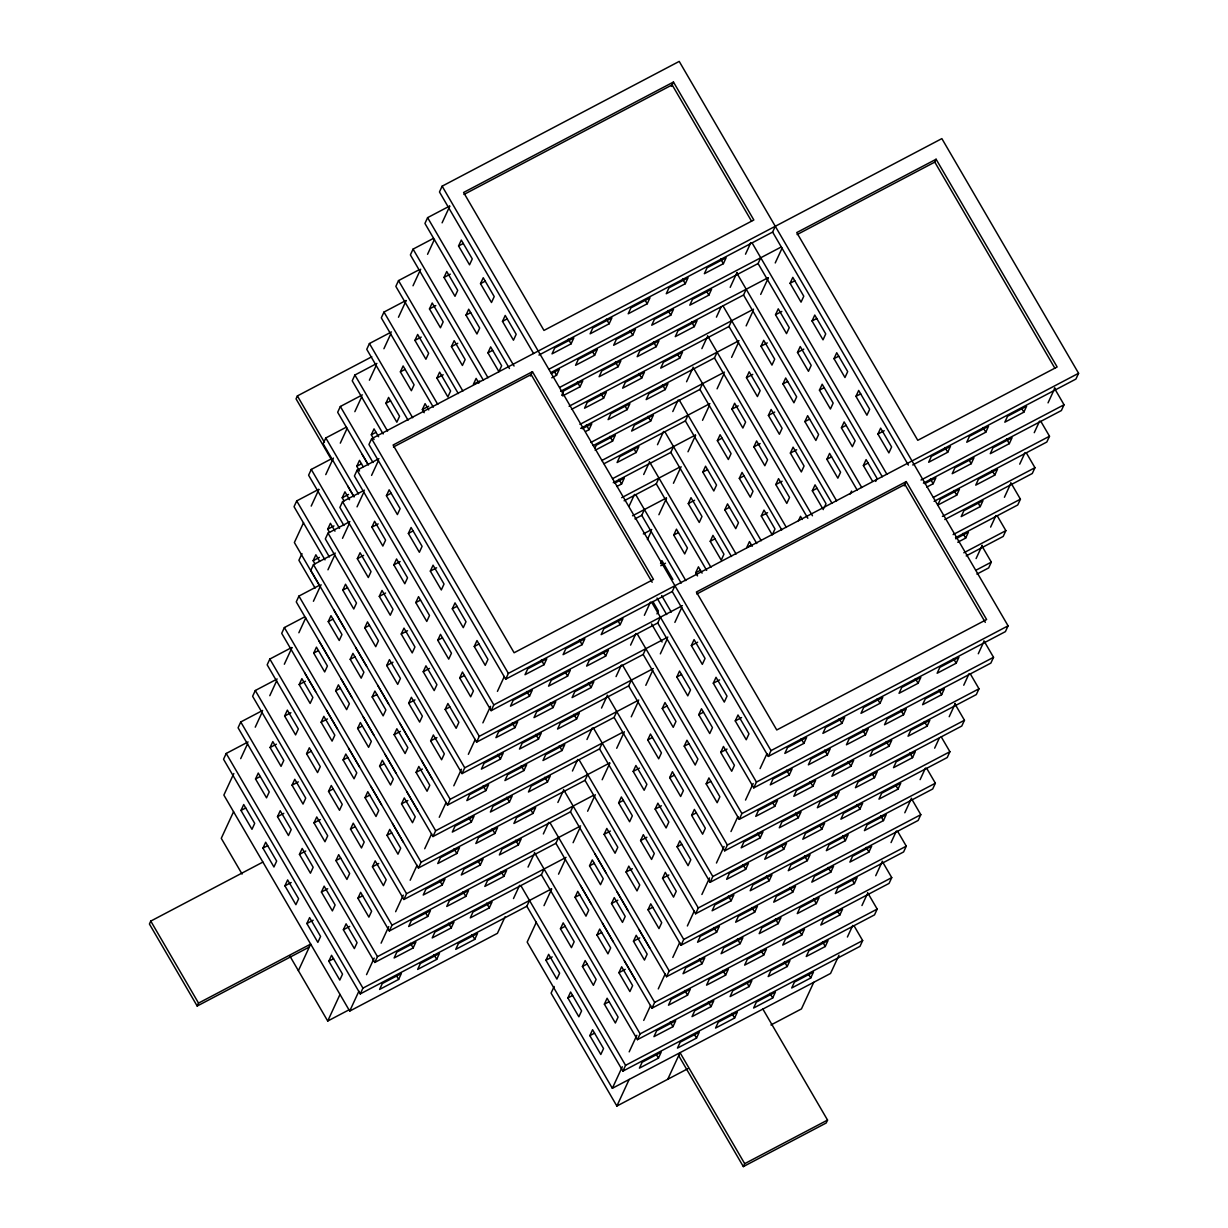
<?xml version="1.0" encoding="UTF-8"?>
<svg xmlns="http://www.w3.org/2000/svg" width="1228" height="1228" viewBox="0 0 1228 1228"><rect width="100%" height="100%" fill="white"/><g stroke="black" fill="none" stroke-linecap="round" stroke-linejoin="round"><path stroke-width="1.5" d="M371.792 356.765L297.391 395.923L296.04 398.854L331.744 460.147M318.743 489.312L296.716 500.901L294.045 506.688L325.006 559.876M331.591 458.735L311.267 469.434L308.596 475.221L339.542 528.393M346.127 427.267L325.804 437.951L323.133 443.738L353.879 496.511M362.367 394.894L340.356 406.483L337.669 412.27L368.415 465.028M376.904 363.427L354.892 375.016L352.221 380.803L383.167 433.975M391.456 331.944L369.428 343.533L366.758 349.32L408.064 420.222M405.992 300.476L383.98 312.065L381.309 317.852L433.3 407.159M418.84 269.899L398.517 280.598L395.846 286.385L458.29 393.559M433.377 238.416L413.069 249.115L410.382 254.902L483.433 380.327M449.617 206.058L427.605 217.648L424.934 223.435L509.466 368.538M674.939 585.725L672.253 591.512L768.329 756.402L1005.41 631.622L1008.081 625.835L679.222 61.4L442.141 186.165L439.471 191.967L533.612 353.541M303.562 522.652L294.367 542.53L320.216 586.892M311.206 506.089L318.866 489.527M325.758 474.622L333.402 458.059M340.294 443.154L347.186 428.234M354.846 411.672L361.723 396.767M369.382 380.204L376.275 365.299M383.919 348.721L390.811 333.816M398.471 317.254L406.115 300.691M413.007 285.786L420.667 269.224M427.559 254.303L434.436 239.399M442.095 222.836L449.755 206.273M301.981 553.628L298.895 560.275L315.105 588.105M314.967 563.836L313.14 560.705L315.872 554.795L319.526 561.073M329.503 532.369L327.676 529.222L330.409 523.312L334.983 531.171M344.055 500.901L342.213 497.754L344.945 491.845L349.519 499.704M359.512 470.999L356.765 466.287L359.497 460.377L363.15 466.655M374.049 439.517L371.301 434.804L374.033 428.894L378.608 436.754M385.853 403.337L388.585 397.427L399.56 416.277L396.828 422.186L385.853 403.337L390.565 400.85M400.389 371.869L403.122 365.959L414.097 384.794L411.365 390.704L400.389 371.869L405.102 369.382M414.926 340.386L417.658 334.476L428.649 353.326L425.916 359.236L414.926 340.386L421.219 337.086M429.478 308.919L432.21 303.009L443.185 321.859L440.453 327.769L429.478 308.919L435.756 305.603M444.014 277.451L446.746 271.526L457.722 290.376L455.005 296.286L444.014 277.451L450.308 274.136M458.566 245.968L461.298 240.059L472.273 258.908L469.541 264.818L458.566 245.968L463.278 243.497M248.087 741.942L226.213 753.455L223.542 759.242L360.264 993.912L526.827 906.249L529.514 900.462M262.623 710.459L240.749 721.972L238.078 727.774L374.801 962.445L541.379 874.766L544.05 868.979M277.175 678.992L255.301 690.504L252.615 696.291L389.337 930.962L555.916 843.298L558.586 837.511M291.711 647.524L269.838 659.037L267.167 664.824L403.889 899.495L570.467 811.831L573.138 806.044M304.575 616.932L284.374 627.554L281.703 633.341L418.426 868.012L585.004 780.348L587.675 774.561M319.111 585.464L298.926 596.087L296.255 601.874L432.977 836.544L599.54 748.88L602.227 743.093M335.336 553.107L313.462 564.619L310.791 570.406L447.514 805.077L614.092 717.413L616.763 711.611M349.888 521.624L328.014 533.136L325.328 538.923L462.05 773.594L628.629 685.93L631.299 680.143M364.424 490.156L342.551 501.669L339.88 507.456L476.602 742.126L643.18 654.463L645.851 648.676M378.961 458.689L357.087 470.201L354.416 475.988L491.139 710.659L657.717 622.98L660.388 617.193M912.711 464.967L1075.912 379.068L1078.583 373.281L941.861 138.611L371.639 438.718L368.953 444.505L505.69 679.176L672.253 591.512M262.899 862.087L150.768 921.092L149.417 924.024L197.186 1006.039L309.318 947.018M233.811 773.548L223.864 795.084L349.704 1011.089L497.417 933.341L505.076 916.779M240.703 758.643L247.596 743.738M255.24 727.176L262.132 712.255M269.792 695.693L276.668 680.788M284.328 664.225L291.988 647.663M298.864 632.758L305.757 617.837M313.416 601.275L321.061 584.712M327.953 569.807L334.845 554.902M342.505 538.324L349.381 523.42M357.041 506.857L363.933 491.952M371.577 475.389L378.47 460.485M233.566 811.723L221.27 838.325L242.085 874.06M424.182 412.7L422.355 409.553L425.088 403.644L428.741 409.922M436.892 378.086L439.624 372.176L450.599 391.011L447.867 396.92L436.892 378.086L443.185 374.77M451.428 346.603L454.16 340.693L465.151 359.543L462.419 365.453L451.428 346.603L457.722 343.303M465.98 315.135L468.712 309.226L479.688 328.076L476.955 333.985L465.98 315.135L470.692 312.649M480.516 283.668L483.249 277.758L494.224 296.593L491.492 302.502L480.516 283.668L485.229 281.181M240.995 810.449L243.727 804.54L254.703 823.389L251.97 829.299L240.995 810.449L245.707 807.978M255.531 778.982L258.264 773.072L269.254 791.922L266.522 797.832L255.531 778.982L260.259 776.495M270.083 747.514L272.816 741.605L283.791 760.439L281.058 766.349L270.083 747.514L276.361 744.199M284.62 716.031L287.352 710.122L298.327 728.971L295.595 734.881L284.62 716.031L290.913 712.731M299.171 684.564L301.888 678.654L312.879 697.504L310.147 703.414L299.171 684.564L305.45 681.248M313.708 653.096L316.44 647.171L327.416 666.021L324.683 671.931L313.708 653.096L318.42 650.61M328.244 621.614L330.977 615.704L341.967 634.554L339.235 640.463L328.244 621.614L332.972 619.142M342.796 590.146L345.528 584.236L356.504 603.071L353.771 608.996L342.796 590.146L347.509 587.659M357.333 558.679L360.065 552.754L371.04 571.603L368.308 577.513L357.333 558.679L363.626 555.363M371.869 527.196L374.601 521.286L385.592 540.136L382.86 546.046L371.869 527.196L378.163 523.895M386.421 495.728L389.153 489.819L400.128 508.653L397.396 514.563L386.421 495.728L391.133 493.242M487.93 352.82L490.663 346.91L501.653 365.76L498.921 371.67L487.93 352.82L492.658 350.348M502.482 321.352L505.215 315.442L516.19 334.292L513.457 340.202L502.482 321.352L507.195 318.866M262.945 848.149L265.678 842.239L276.668 861.074L273.936 866.983L262.945 848.149L267.673 845.662M277.497 816.666L280.23 810.756L291.205 829.606L288.473 835.516L277.497 816.666L283.775 813.366M292.034 785.199L294.766 779.289L305.741 798.139L303.024 804.048L292.034 785.199L298.327 781.883M306.586 753.731L309.318 747.821L320.293 766.656L317.561 772.565L306.586 753.731L311.298 751.244M321.122 722.248L323.854 716.338L334.83 735.188L332.097 741.098L321.122 722.248L327.416 718.948M335.658 690.781L338.391 684.871L349.381 703.721L346.649 709.63L335.658 690.781L340.386 688.294M350.21 659.313L352.943 653.388L363.918 672.238L361.185 678.148L350.21 659.313L354.923 656.826M364.747 627.83L367.479 621.921L378.454 640.77L375.737 646.68L364.747 627.83L369.459 625.359M379.298 596.363L382.031 590.453L393.006 609.288L390.274 615.213L379.298 596.363L385.577 593.047M393.835 564.895L396.567 558.97L407.542 577.82L404.81 583.73L393.835 564.895L400.128 561.58M408.371 533.413L411.104 527.503L422.094 546.353L419.362 552.262L408.371 533.413L413.099 530.941M197.186 1006.039L198.537 1003.107L310.669 944.086L298.389 970.688M284.911 885.833L287.644 879.923L298.619 898.773L295.887 904.683L284.911 885.833L291.205 882.533M299.448 854.366L302.18 848.456L313.171 867.29L310.438 873.2L299.448 854.366L305.741 851.05M314 822.883L316.732 816.973L327.707 835.823L324.975 841.733L314 822.883L320.278 819.583M328.536 791.415L331.268 785.506L342.244 804.355L339.511 810.265L328.536 791.415L333.248 788.929M343.088 759.948L345.82 754.038L356.795 772.872L354.063 778.782L343.088 759.948L347.8 757.461M357.624 728.465L360.357 722.555L371.332 741.405L368.6 747.315L357.624 728.465L362.337 725.994M372.161 696.997L374.893 691.088L385.884 709.938L383.151 715.847L372.161 696.997L376.889 694.511M386.713 665.53L389.445 659.62L400.42 678.455L397.688 684.364L386.713 665.53L392.991 662.214M401.249 634.047L403.981 628.137L414.957 646.987L412.224 652.897L401.249 634.047L407.542 630.747M415.801 602.58L418.533 596.67L429.508 615.504L426.776 621.429L415.801 602.58L420.513 600.093M430.337 571.112L433.07 565.187L444.045 584.037L441.312 589.947L430.337 571.112L436.631 567.796M530.45 376.029L532.445 371.685L653.48 579.416L514.118 652.759L393.098 445.027L532.445 371.685M671.455 86.374L673.466 82.03L753.838 219.981L543.973 330.424L463.601 192.474L673.466 82.03M551.771 377.81L556.53 375.308L559.262 369.398L551.326 373.573M571.081 343.84L573.814 337.93L554.764 347.938L552.032 353.864L571.081 343.84L568.349 339.174M306.877 923.533L309.609 917.608L320.585 936.457L317.852 942.367L306.877 923.533L313.155 920.217M321.414 892.05L324.146 886.14L335.121 904.99L332.389 910.9L321.414 892.05L327.707 888.75M335.95 860.582L338.682 854.673L349.673 873.507L346.941 879.417L335.95 860.582L340.678 858.096M350.502 829.1L353.234 823.19L364.209 842.04L361.477 847.949L350.502 829.1L355.214 826.628M365.038 797.632L367.771 791.722L378.746 810.572L376.014 816.482L365.038 797.632L369.751 795.145M379.59 766.165L382.322 760.255L393.298 779.089L390.565 784.999L379.59 766.165L384.303 763.678M394.127 734.682L396.859 728.772L407.834 747.622L405.102 753.531L394.127 734.682L400.42 731.381M408.663 703.214L411.395 697.304L422.386 716.154L419.654 722.064L408.663 703.214L414.957 699.899M423.215 671.747L425.947 665.837L436.922 684.671L434.19 690.581L423.215 671.747L429.493 668.431M437.751 640.264L440.484 634.354L451.459 653.204L448.727 659.114L437.751 640.264L442.464 637.793M452.303 608.796L455.02 602.887L466.011 621.736L463.278 627.646L452.303 608.796L457.016 606.31M561.718 395.293L563.759 390.857L582.793 380.833L580.061 386.743L562.624 395.923M594.613 355.276L597.345 349.366L578.311 359.374L575.579 365.284L594.613 355.276L592.802 352.16M609.149 323.793L611.882 317.883L592.848 327.907L590.115 333.816L609.149 323.793L606.432 319.126M328.828 961.217L331.56 955.307L342.535 974.142L339.803 980.067L328.828 961.217L333.54 958.73M343.379 929.75L346.096 923.824L357.087 942.674L354.355 948.584L343.379 929.75L349.658 926.434M357.916 898.267L360.648 892.357L371.623 911.207L368.891 917.116L357.916 898.267L362.628 895.795M372.452 866.799L375.185 860.889L386.175 879.724L383.443 885.649L372.452 866.799L378.746 863.484M387.004 835.316L389.736 829.407L400.712 848.256L397.979 854.166L387.004 835.316L391.717 832.845M401.541 803.849L404.273 797.939L415.248 816.789L412.516 822.699L401.541 803.849L407.834 800.549M416.092 772.381L418.809 766.472L429.8 785.306L427.068 791.216L416.092 772.381L422.371 769.066M430.629 740.898L433.361 734.989L444.336 753.838L441.604 759.748L430.629 740.898L436.922 737.598M445.165 709.431L447.898 703.521L458.888 722.371L456.156 728.281L445.165 709.431L449.893 706.944M459.717 677.963L462.449 672.054L473.425 690.888L470.692 696.798L459.717 677.963L464.43 675.477M474.254 646.481L476.986 640.571L487.961 659.421L485.229 665.33L474.254 646.481L478.966 644.009M585.894 431.32L589.056 429.646L591.789 423.737L582.272 428.741M603.608 398.179L606.34 392.269L587.291 402.293L584.559 408.203L603.608 398.179L600.876 393.513M618.144 366.712L620.877 360.786L601.843 370.81L599.111 376.72L618.144 366.712L615.428 362.03M632.681 335.229L635.413 329.319L616.379 339.342L613.647 345.252L632.681 335.229L629.964 330.562M647.233 303.761L649.965 297.851L630.931 307.86L628.199 313.785L647.233 303.761L645.421 300.645M289.793 955.921L327.722 1021.036L340.002 994.434M594.92 448.143L596.286 445.196L615.32 435.172L612.588 441.082L595.15 450.262M627.14 409.615L629.872 403.705L610.838 413.713L608.106 419.623L627.14 409.615L625.328 406.499M641.676 378.132L644.408 372.222L625.374 382.246L622.642 388.155L641.676 378.132L638.959 373.466M656.228 346.664L658.96 340.755L639.911 350.778L637.178 356.688L656.228 346.664L653.496 341.998M670.764 315.197L673.497 309.287L654.463 319.295L651.73 325.205L670.764 315.197L668.047 310.531M685.301 283.714L688.033 277.804L668.999 287.828L666.267 293.738L685.301 283.714L682.584 279.048M349.704 1011.089L358.898 991.211M366.543 974.648L374.202 958.07M381.094 943.165L388.739 926.603M395.631 911.698L403.291 895.135M410.167 880.23L417.059 865.31M424.719 848.748L431.611 833.843M439.256 817.28L446.148 802.375M453.807 785.797L461.452 769.235M468.344 754.33L475.236 739.425M482.88 722.862L490.54 706.3M497.432 691.379L504.324 676.474M360.264 993.912L362.935 988.126L551.525 888.872M374.801 962.445L377.472 956.643L566.062 857.39M389.337 930.962L392.024 925.175L580.614 825.922M403.889 899.495L406.56 893.708L593.462 795.345M418.426 868.012L421.097 862.225L609.687 762.972M432.977 836.544L435.648 830.757L622.55 732.395M447.514 805.077L450.185 799.29L638.775 700.037M462.05 773.594L464.737 767.807L653.327 668.554M476.602 742.126L479.273 736.339L667.863 637.086M491.139 710.659L493.809 704.872L682.4 605.619M505.69 679.176L508.361 673.389L1078.583 373.281M616.824 486.488L621.583 483.986L624.315 478.076L614.798 483.095M636.135 452.518L638.867 446.608L619.818 456.632L617.085 462.542L636.135 452.518L634.323 449.402M650.671 421.05L653.403 415.125L634.369 425.149L631.637 431.059L650.671 421.05L647.954 416.369M665.208 389.568L667.94 383.658L648.906 393.681L646.174 399.591L665.208 389.568L662.491 384.901M679.759 358.1L682.492 352.19L663.458 362.214L660.725 368.124L679.759 358.1L677.948 354.984M694.296 326.633L697.028 320.708L677.994 330.731L675.262 336.641L694.296 326.633L691.579 321.951M708.848 295.15L711.58 289.24L692.531 299.264L689.798 305.173L708.848 295.15L707.036 292.034M723.384 263.682L726.116 257.773L707.082 267.781L704.35 273.706L723.384 263.682L720.667 259.016M398.624 979.422L401.356 973.512L382.322 983.521L379.59 989.43L398.624 979.422L396.813 976.306M413.161 947.939L415.893 942.029L396.859 952.053L394.127 957.963L413.161 947.939L410.444 943.273M427.712 916.472L430.445 910.562L411.395 920.586L408.663 926.495L427.712 916.472L425.901 913.356M442.249 885.004L444.981 879.095L425.947 889.103L423.215 895.012L442.249 885.004L439.532 880.338M456.801 853.521L459.518 847.612L440.484 857.635L437.751 863.545L456.801 853.521L454.068 848.855M471.337 822.054L474.069 816.144L455.035 826.168L452.303 832.077L471.337 822.054L468.62 817.387M485.874 790.586L488.606 784.661L469.572 794.685L466.84 800.595L485.874 790.586L483.157 785.905M500.425 759.104L503.158 753.194L484.108 763.217L481.376 769.127L500.425 759.104L497.708 754.437M514.962 727.636L517.694 721.726L498.66 731.734L495.928 737.66L514.962 727.636L512.245 722.97M529.514 696.153L532.231 690.243L513.197 700.267L510.464 706.177L529.514 696.153L526.781 691.487M544.05 664.686L546.782 658.776L527.748 668.799L525.016 674.709L544.05 664.686L541.333 660.019M629.166 505.982L634.523 494.393M643.702 474.515L649.059 462.925M657.487 444.705L663.596 431.442M672.79 411.564L678.148 399.975M686.559 381.754L692.684 368.492M701.879 348.629L707.236 337.025M716.415 317.146L721.005 307.215M730.199 287.337L737.076 272.432M745.503 254.196L750.861 242.607M436.707 959.375L439.424 953.465L420.39 963.489L417.658 969.399L436.707 959.375L433.975 954.709M451.244 927.907L453.976 921.998L434.942 932.006L432.21 937.931L451.244 927.907L448.527 923.241M465.78 896.425L468.513 890.515L449.479 900.538L446.746 906.448L465.78 896.425L463.063 891.758M480.332 864.957L483.064 859.047L464.015 869.071L461.283 874.981L480.332 864.957L478.521 861.841M494.869 833.49L497.601 827.58L478.567 837.588L475.835 843.513L494.869 833.49L492.152 828.823M509.42 802.007L512.137 796.097L493.103 806.121L490.371 812.03L509.42 802.007L506.688 797.34M523.957 770.539L526.689 764.63L507.655 774.653L504.923 780.563L523.957 770.539L521.24 765.873M538.493 739.072L541.226 733.162L522.192 743.17L519.459 749.08L538.493 739.072L535.776 734.405M553.045 707.589L555.777 701.679L536.728 711.703L533.996 717.612L553.045 707.589L550.328 702.923M567.582 676.121L570.314 670.212L551.28 680.235L548.548 686.145L567.582 676.121L565.77 673.005M582.133 644.654L584.85 638.744L565.816 648.752L563.084 654.662L582.133 644.654L579.401 639.988M634.953 518.891L641.737 515.33L644.408 509.543M624.1 500.794L656.274 483.847L658.945 478.06M613.248 482.681L670.826 452.38L673.497 446.593M604.069 463.693L685.362 420.912L688.033 415.125M593.216 445.58L699.899 389.429L702.585 383.643M580.66 428.372L714.45 357.962L717.121 352.175M571.496 409.369L728.987 326.494L731.658 320.708M560.643 391.272L743.539 295.012L746.21 289.225M551.479 372.268L758.075 263.544L760.746 257.757M538.923 355.061L772.612 232.077L775.298 226.29M647.417 539.583L651.239 531.294M658.899 514.732L666.558 498.169M673.435 483.264L681.095 466.686M687.987 451.781L695.631 435.219M702.523 420.314L709.416 405.409M717.075 388.831L723.952 373.926M731.612 357.363L738.504 342.458M746.148 325.896L753.04 310.991M760.7 294.413L768.344 277.85M775.236 262.945L782.129 248.041M474.775 939.343L477.508 933.433L458.474 943.442L455.741 949.351L474.775 939.343L472.059 934.677M489.327 907.86L492.044 901.951L473.01 911.974L470.278 917.884L489.327 907.86L486.595 903.194M503.864 876.393L506.596 870.483L487.562 880.507L484.83 886.416L503.864 876.393L501.147 871.726M518.4 844.925L521.132 839.016L502.099 849.024L499.366 854.934L518.4 844.925L515.683 840.259M532.952 813.443L535.684 807.533L516.635 817.556L513.903 823.466L532.952 813.443L531.141 810.342M547.488 781.975L550.221 776.065L531.187 786.089L528.454 791.999L547.488 781.975L544.771 777.309M562.04 750.508L564.757 744.582L545.723 754.606L542.991 760.516L562.04 750.508L559.308 745.826M576.577 719.025L579.309 713.115L560.275 723.139L557.543 729.048L576.577 719.025L573.86 714.358M591.113 687.557L593.845 681.647L574.811 691.656L572.079 697.581L591.113 687.557L588.396 682.891M605.665 656.074L608.397 650.165L589.348 660.188L586.616 666.098L605.665 656.074L603.854 652.974M620.201 624.607L622.934 618.697L603.9 628.721L601.167 634.63L620.201 624.607L618.39 621.491M660.557 563.591L661.923 560.628L672.898 579.478M673.742 535.07L676.459 529.161L687.45 548.01L684.717 553.92L673.742 535.07L678.455 532.584M688.279 503.603L691.011 497.693L701.986 516.527L699.254 522.437L688.279 503.603L694.572 500.287M702.815 472.12L705.547 466.21L716.538 485.06L713.806 490.97L702.815 472.12L707.543 469.649M717.367 440.652L720.099 434.743L731.074 453.577L728.342 459.502L717.367 440.652L722.079 438.166M731.903 409.185L734.636 403.26L745.611 422.11L742.879 428.019L731.903 409.185L738.197 405.869M746.455 377.702L749.172 371.792L760.163 390.642L757.43 396.552L746.455 377.702L752.733 374.402M760.992 346.235L763.724 340.325L774.699 359.159L771.967 365.084L760.992 346.235L767.285 342.919M775.528 314.752L778.26 308.842L789.251 327.692L786.519 333.602L775.528 314.752L781.822 311.452M790.08 283.284L792.812 277.374L803.787 296.224L801.055 302.134L790.08 283.284L794.792 280.798M513.488 898.558L519.613 885.311M528.04 867.091L534.165 853.828M543.344 833.95L548.701 822.361M557.88 802.483L563.253 790.893M572.432 771.015L577.789 759.411M586.969 739.532L592.326 727.943M601.52 708.065L606.878 696.476M616.057 676.597L621.414 664.993M630.593 645.114L635.966 633.525M644.378 615.305L650.502 602.058M656.995 613.908L658.361 610.945L652.866 601.52M697.519 575.901L695.693 572.755L698.425 566.845L702.078 573.123M710.229 541.287L712.961 535.377L723.952 554.227L721.22 560.137L710.229 541.287L714.957 538.8M724.781 509.82L727.513 503.91L738.489 522.744L735.756 528.654L724.781 509.82L729.493 507.333M739.317 478.337L742.05 472.427L753.025 491.277L750.308 497.186L739.317 478.337L744.03 475.865M753.869 446.869L756.601 440.959L767.577 459.809L764.844 465.719L753.869 446.869L760.147 443.554M768.406 415.402L771.138 409.477L782.113 428.326L779.381 434.236L768.406 415.402L774.699 412.086M782.942 383.919L785.674 378.009L796.665 396.859L793.933 402.769L782.942 383.919L787.67 381.447M797.494 352.451L800.226 346.542L811.201 365.376L808.469 371.301L797.494 352.451L803.772 349.136M812.03 320.984L814.763 315.059L825.738 333.909L823.021 339.818L812.03 320.984L816.743 318.497M536.344 922.213L527.165 942.091L612.342 1088.3L830.558 973.451L838.985 955.23M544.004 905.65L551.648 889.087M558.54 874.167L565.433 859.262M573.092 842.7L579.969 827.795M587.629 811.232L595.288 794.67M602.165 779.749L609.825 763.187M616.717 748.282L624.361 731.719M631.253 716.814L638.146 701.894M645.805 685.331L652.682 670.427M660.342 653.864L667.234 638.959M674.878 622.396L681.77 607.476M545.923 960.25L548.655 954.34L559.63 973.19L556.898 979.1L545.923 960.25L552.216 956.95M560.459 928.782L563.191 922.873L574.182 941.722L571.45 947.632L560.459 928.782L565.187 926.296M575.011 897.315L577.743 891.39L588.719 910.24L585.986 916.149L575.011 897.315L579.723 894.828M589.547 865.832L592.28 859.922L603.255 878.772L600.523 884.682L589.547 865.832L594.26 863.361M604.099 834.365L606.816 828.455L617.807 847.289L615.074 853.214L604.099 834.365L610.377 831.049M618.636 802.897L621.368 796.972L632.343 815.822L629.611 821.732L618.636 802.897L623.348 800.41M633.172 771.414L635.904 765.504L646.895 784.354L644.163 790.264L633.172 771.414L639.466 768.114M647.724 739.947L650.456 734.037L661.431 752.871L658.699 758.797L647.724 739.947L652.436 737.46M662.26 708.464L664.993 702.554L675.968 721.404L673.236 727.314L662.26 708.464L666.973 705.993M676.812 676.996L679.529 671.087L690.52 689.936L687.787 695.846L676.812 676.996L681.525 674.51M691.349 645.529L694.081 639.619L705.056 658.454L702.324 664.363L691.349 645.529L697.642 642.213M761.283 516.036L764.016 510.127L774.991 528.961L772.259 534.871L761.283 516.036L767.561 512.721M775.82 484.553L778.552 478.644L789.527 497.493L786.795 503.403L775.82 484.553L782.113 481.253M790.371 453.086L793.104 447.176L804.079 466.026L801.347 471.936L790.371 453.086L796.65 449.77M804.908 421.618L807.64 415.693L818.615 434.543L815.883 440.453L804.908 421.618L809.62 419.132M819.444 390.136L822.177 384.226L833.167 403.076L830.435 408.985L819.444 390.136L824.172 387.664M833.996 358.668L836.728 352.758L847.704 371.593L844.971 377.518L833.996 358.668L838.709 356.181M797.11 234.563L934.784 162.111L936.104 159.241L1057.139 366.972L917.776 440.315L796.742 232.583L936.104 159.241M554.15 986.483L551.08 993.13L616.87 1106.044L688.033 1068.606M567.873 997.95L570.606 992.04L581.596 1010.874L578.864 1016.784L567.873 997.95L572.601 995.463M582.425 966.467L585.157 960.557L596.133 979.407L593.4 985.316L582.425 966.467L587.137 963.995M596.961 934.999L599.694 929.089L610.684 947.939L607.952 953.849L596.961 934.999L601.674 932.512M611.513 903.532L614.246 897.622L625.221 916.456L622.489 922.366L611.513 903.532L617.791 900.216M626.05 872.049L628.782 866.139L639.757 884.989L637.025 890.899L626.05 872.049L632.343 868.749M640.586 840.581L643.318 834.672L654.309 853.521L651.577 859.431L640.586 840.581L646.88 837.266M655.138 809.114L657.87 803.189L668.846 822.039L666.113 827.948L655.138 809.114L661.416 805.798M669.674 777.631L672.407 771.721L683.397 790.571L680.665 796.481L669.674 777.631L674.387 775.16M684.226 746.163L686.959 740.254L697.934 759.088L695.201 765.013L684.226 746.163L688.939 743.677M698.763 714.681L701.495 708.771L712.47 727.621L709.738 733.53L698.763 714.681L703.475 712.209M713.299 683.213L716.031 677.303L727.022 696.153L724.29 702.063L713.299 683.213L719.593 679.913M798.461 520.764L800.518 516.343L802.345 519.475M823.297 509.62L812.322 490.77L815.054 484.86L826.03 503.71L823.988 508.146M826.874 459.303L829.606 453.393L840.581 472.243L837.849 478.152L826.874 459.303L831.586 456.816M841.41 427.835L844.143 421.925L855.118 440.76L852.385 446.67L841.41 427.835L846.123 425.349M855.947 396.352L858.679 390.443L869.67 409.292L866.937 415.202L855.947 396.352L860.675 393.881M589.839 1035.634L592.571 1029.724L603.547 1048.574L600.814 1054.484L589.839 1035.634L594.552 1033.147M604.376 1004.166L607.108 998.257L618.098 1017.091L615.366 1023.001L604.376 1004.166L609.103 1001.68M618.927 972.683L621.66 966.774L632.635 985.624L629.903 991.533L618.927 972.683L625.206 969.383M633.464 941.216L636.196 935.306L647.171 954.156L644.454 960.066L633.464 941.216L639.757 937.9M648.016 909.748L650.748 903.839L661.723 922.673L658.991 928.583L648.016 909.748L652.728 907.262M662.552 878.266L665.284 872.356L676.26 891.206L673.527 897.115L662.552 878.266L668.846 874.965M677.088 846.798L679.821 840.888L690.811 859.738L688.079 865.648L677.088 846.798L681.816 844.311M691.64 815.331L694.373 809.405L705.348 828.255L702.616 834.165L691.64 815.331L696.353 812.844M706.177 783.848L708.909 777.938L719.884 796.788L717.167 802.698L706.177 783.848L710.889 781.376M720.729 752.38L723.461 746.471L734.436 765.305L731.704 771.23L720.729 752.38L727.007 749.065M735.265 720.913L737.997 714.988L748.973 733.837L746.24 739.747L735.265 720.913L741.558 717.597M850.19 494.04L851.557 491.077M872.525 481.222L863.376 465.519L866.093 459.61L877.084 478.459L875.717 481.407M877.913 434.052L880.645 428.142L891.62 446.977L888.888 452.886L877.913 434.052L884.206 430.736M612.342 1088.3L622.304 1066.764M629.181 1051.859L636.841 1035.296M643.733 1020.391L650.61 1005.471M658.269 988.908L665.162 974.004M672.806 957.441L679.698 942.536M687.358 925.973L694.25 911.053M701.894 894.491L709.554 877.928M716.446 863.023L724.09 846.46M730.982 831.54L737.874 816.635M745.519 800.073L753.178 783.51M760.071 768.605L766.963 753.7M526.827 906.249L622.903 1071.123L625.574 1065.336L862.655 940.571L854.013 925.728M541.379 874.766L637.439 1039.655L640.11 1033.869L877.191 909.088L867.582 892.602M555.916 843.298L651.976 1008.188L654.662 1002.386L891.743 877.621L882.134 861.135M570.467 811.831L666.528 976.705L669.199 970.918L906.279 846.153L897.637 831.31M585.004 780.348L681.064 945.238L683.735 939.451L920.816 814.671L911.222 798.185M599.54 748.88L695.616 913.755L698.287 907.968L935.368 783.203L926.726 768.36M614.092 717.413L710.152 882.287L712.823 876.5L949.904 751.72L941.262 736.892M628.629 685.93L724.689 850.82L727.375 845.033L964.456 720.253L954.847 703.767M643.18 654.463L739.241 819.337L741.912 813.55L978.992 688.785L970.35 673.942M657.717 622.98L753.777 787.869L756.448 782.082L993.529 657.302L983.935 640.816M768.329 756.402L771 750.615L1008.081 625.835M616.87 1106.044L629.166 1079.443M904.253 485.92L906.249 481.591L986.621 619.526L776.756 729.969L696.383 592.034L906.249 481.591M658.438 1058.122L661.171 1052.212L642.137 1062.235L639.404 1068.145L658.438 1058.122L656.627 1055.005M672.975 1026.654L675.707 1020.729L656.673 1030.753L653.941 1036.662L672.975 1026.654L670.258 1021.972M687.526 995.171L690.259 989.261L671.209 999.285L668.477 1005.195L687.526 995.171L684.81 990.505M702.063 963.704L704.795 957.794L685.761 967.802L683.029 973.727L702.063 963.704L699.346 959.037M716.615 932.221L719.347 926.311L700.298 936.335L697.565 942.244L716.615 932.221L713.882 927.554M731.151 900.753L733.884 894.844L714.849 904.867L712.117 910.777L731.151 900.753L728.434 896.087M745.688 869.286L748.42 863.376L729.386 873.384L726.654 879.309L745.688 869.286L742.971 864.619M760.239 837.803L762.972 831.893L743.922 841.917L741.19 847.827L760.239 837.803L757.522 833.137M774.776 806.335L777.508 800.426L758.474 810.449L755.742 816.359L774.776 806.335L772.965 803.219M789.328 774.868L792.045 768.958L773.011 778.966L770.278 784.876L789.328 774.868L786.595 770.202M803.864 743.385L806.596 737.475L787.562 747.499L784.83 753.409L803.864 743.385L801.147 738.719M926.818 487.055L933.157 483.725L935.889 477.815L924.791 483.648M947.709 452.242L950.441 446.332L931.392 456.356L928.66 462.265L947.709 452.242L944.992 447.575M667.74 1079.274L680.036 1052.672L744.69 1163.668L743.339 1166.6L678.67 1055.604M696.522 1038.074L699.254 1032.165L680.205 1042.188L677.472 1048.098L696.522 1038.074L694.695 1034.974M711.058 1006.607L713.79 1000.697L694.756 1010.721L692.024 1016.63L711.058 1006.607L708.341 1001.941M725.594 975.139L728.327 969.23L709.293 979.238L706.56 985.148L725.594 975.139L722.878 970.473M740.146 943.657L742.879 937.747L723.829 947.77L721.097 953.68L740.146 943.657L737.429 938.99M754.683 912.189L757.415 906.279L738.381 916.303L735.649 922.213L754.683 912.189L751.966 907.523M769.235 880.722L771.951 874.812L752.917 884.82L750.185 890.73L769.235 880.722L766.502 876.055M783.771 849.239L786.503 843.329L767.469 853.353L764.737 859.262L783.771 849.239L781.96 846.138M798.307 817.771L801.04 811.861L782.006 821.885L779.273 827.795L798.307 817.771L795.59 813.105M812.859 786.304L815.592 780.379L796.542 790.402L793.81 796.312L812.859 786.304L810.142 781.622M827.396 754.821L830.128 748.911L811.094 758.935L808.362 764.844L827.396 754.821L824.679 750.154M841.947 723.353L844.664 717.444L825.63 727.452L822.898 733.377L841.947 723.353L839.215 718.687M956.704 495.16L959.421 489.251L940.387 499.259L937.655 505.168L956.704 495.16L953.972 490.494M971.241 463.677L973.973 457.768L954.939 467.791L952.207 473.701L971.241 463.677L969.429 460.577M985.777 432.21L988.509 426.3L969.475 436.324L966.743 442.233L985.777 432.21L983.06 427.544M734.59 1018.043L737.322 1012.133L718.288 1022.156L715.556 1028.066L734.59 1018.043L731.873 1013.376M749.141 986.575L751.874 980.65L732.824 990.674L730.092 996.583L749.141 986.575L747.315 983.459M763.678 955.092L766.41 949.183L747.376 959.206L744.644 965.116L763.678 955.092L760.961 950.426M778.214 923.625L780.947 917.715L761.913 927.723L759.18 933.648L778.214 923.625L775.497 918.958M792.766 892.142L795.498 886.232L776.449 896.256L773.717 902.166L792.766 892.142L790.049 887.476M807.303 860.675L810.035 854.765L791.001 864.788L788.269 870.698L807.303 860.675L804.586 856.008M821.854 829.207L824.571 823.297L805.537 833.305L802.805 839.231L821.854 829.207L820.028 826.091M836.391 797.724L839.123 791.814L820.089 801.838L817.357 807.748L836.391 797.724L834.58 794.623M850.927 766.257L853.66 760.347L834.626 770.37L831.893 776.28L850.927 766.257L848.21 761.59M865.479 734.789L868.211 728.879L849.162 738.888L846.43 744.797L865.479 734.789L862.762 730.123M880.015 703.306L882.748 697.397L863.714 707.42L860.981 713.33L880.015 703.306L877.299 698.64M957.763 542.239L965.684 538.064L968.416 532.154L955.722 538.831M980.236 506.596L982.968 500.671L963.919 510.694L961.186 516.604L980.236 506.596L978.424 503.48M994.772 475.113L997.504 469.203L978.47 479.227L975.738 485.137L994.772 475.113L992.055 470.447M1009.324 443.646L1012.041 437.736L993.007 447.744L990.275 453.669L1009.324 443.646L1006.592 438.979M1023.86 412.163L1026.593 406.253L1007.559 416.277L1004.826 422.186L1023.86 412.163L1022.049 409.062M772.673 997.996L775.405 992.086L756.356 1002.109L753.624 1008.019L772.673 997.996L769.956 993.329M787.209 966.528L789.942 960.618L770.908 970.642L768.175 976.552L787.209 966.528L784.492 961.862M801.761 935.061L804.478 929.151L785.444 939.159L782.712 945.069L801.761 935.061L799.935 931.945M816.298 903.578L819.03 897.668L799.996 907.692L797.264 913.601L816.298 903.578L813.581 898.911M830.834 872.11L833.566 866.2L814.532 876.224L811.8 882.134L830.834 872.11L828.117 867.444M845.386 840.643L848.118 834.718L829.069 844.741L826.337 850.651L845.386 840.643L842.669 835.976M859.922 809.16L862.655 803.25L843.621 813.274L840.888 819.183L859.922 809.16L857.205 804.494M874.474 777.692L877.191 771.783L858.157 781.806L855.425 787.716L874.474 777.692L872.647 774.576M889.011 746.225L891.743 740.3L872.709 750.323L869.977 756.233L889.011 746.225L886.294 741.543M903.547 714.742L906.279 708.832L887.245 718.856L884.513 724.766L903.547 714.742L900.83 710.076M918.099 683.275L920.831 677.365L901.782 687.373L899.049 693.298L918.099 683.275L915.382 678.608M976.091 558.571L982.216 545.324M990.628 527.104L995.985 515.499M1004.412 497.279L1010.537 484.032M1019.716 464.153L1025.073 452.564M1034.252 432.686L1039.609 421.081M1048.037 402.861L1054.929 387.956M981.709 545.6L991.334 562.117L988.663 567.919L976.889 574.105M997.213 515.775L1005.87 530.649L1003.199 536.436L966.19 555.916M1010.797 482.65L1020.422 499.182L1017.751 504.969L955.491 537.726M1026.301 452.825L1034.958 467.699L1032.287 473.501L944.792 519.536M1040.837 421.357L1049.51 436.232L1046.824 442.019L934.094 501.346M1054.422 388.232L1064.047 404.764L1061.376 410.551L923.395 483.157M810.741 977.964L813.473 972.054L794.439 982.078L791.707 987.987L810.741 977.964L808.93 974.848M825.293 946.496L828.025 940.571L808.976 950.595L806.243 956.505L825.293 946.496L822.576 941.815M839.829 915.014L842.561 909.104L823.527 919.127L820.795 925.037L839.829 915.014L837.112 910.347M854.381 883.546L857.098 877.636L838.064 887.644L835.332 893.57L854.381 883.546L852.554 880.43M868.917 852.063L871.65 846.153L852.616 856.177L849.883 862.087L868.917 852.063L866.2 847.397M883.454 820.596L886.186 814.686L867.152 824.709L864.42 830.619L883.454 820.596L880.737 815.929M898.006 789.128L900.738 783.218L881.689 793.227L878.956 799.136L898.006 789.128L896.194 786.012M912.542 757.645L915.274 751.736L896.24 761.759L893.508 767.669L912.542 757.645L909.825 752.979M927.094 726.178L929.811 720.268L910.777 730.292L908.045 736.201L927.094 726.178L924.362 721.511M941.63 694.71L944.363 688.801L925.329 698.809L922.596 704.718L941.63 694.71L938.913 690.044M956.167 663.227L958.899 657.318L939.865 667.341L937.133 673.251L956.167 663.227L953.45 658.561M813.75 982.308L801.454 1008.909L770.938 1024.966M847.397 937.01L852.769 925.421M861.949 905.543L867.306 893.938M875.717 875.717L881.842 862.47M891.037 842.592L896.394 831.003M904.806 812.782L910.93 799.52M920.11 779.642L925.482 768.053M934.661 748.174L939.251 738.243M949.198 716.707L955.323 703.444M963.75 685.224L969.107 673.635M978.286 653.756L983.643 642.167M862.655 940.571L859.984 946.358L622.903 1071.123M877.191 909.088L874.52 914.875L637.439 1039.655M891.743 877.621L889.057 883.408L651.976 1008.188M906.279 846.153L903.608 851.94L666.528 976.705M920.816 814.671L918.145 820.457L681.064 945.238M935.368 783.203L932.697 788.99L695.616 913.755M949.904 751.72L947.233 757.522L710.152 882.287M964.456 720.253L961.77 726.04L724.689 850.82M978.992 688.785L976.321 694.572L739.241 819.337M993.529 657.302L990.858 663.105L753.777 787.869M762.88 1009.078L827.549 1120.074L826.198 1122.991L743.339 1166.6M463.969 194.454L672.146 84.885L751.551 221.193M371.301 434.804L376.014 432.333M422.355 409.553L428.633 406.238M479.688 380.987L473.394 384.303L476.126 378.393L478.874 383.105M356.765 466.287L361.477 463.8M393.451 447.007L531.125 374.54L652.16 582.272M549.069 369.152L780.947 247.135M342.213 497.754L348.506 494.454M559.922 387.265L768.083 277.712M327.676 529.222L333.97 525.922M569.101 406.253L753.531 309.195M313.14 560.705L319.418 557.389M579.954 424.366L738.995 340.663M590.806 442.464L724.459 372.13M601.674 460.577L709.907 403.613M612.526 478.674L695.37 435.08M621.69 497.678L679.145 467.438M632.558 515.775L666.282 498.031M643.318 533.934L651.746 529.498M660.771 565.709L665.484 563.238M812.322 490.77L817.034 488.299M863.376 465.519L868.089 463.033M695.693 572.755L700.405 570.283M751.459 545.017L746.731 547.504L749.464 541.594L752.211 546.306M696.767 593.999L904.929 484.446L985.301 622.381M921.031 480.025L1064.047 404.764M933.403 497.34L1049.51 436.232M942.413 516.405L1034.958 467.699M953.112 534.594L1020.422 499.182M963.811 552.784L1005.87 530.649M976.199 570.099L991.334 562.117M327.722 1021.036L349.535 1009.554M744.69 1163.668L827.549 1120.074M934.784 162.111L1054.852 368.185M962.967 533.397L965.684 538.064M930.44 479.058L933.157 483.725M772.612 232.077L908.382 465.09M752.104 242.914L886.877 474.254M758.075 263.544L882.287 476.725M736.6 272.739L861.749 487.547M743.539 295.012L857.144 490.018M723.016 305.864L836.606 500.84M728.987 326.494L832.016 503.326M707.512 335.689L812.445 515.775M714.45 357.962L807.84 518.262M692.976 367.157L786.35 527.426M699.899 389.429L781.745 529.913M679.391 400.282L761.206 540.719M685.362 420.912L756.77 543.528M664.855 431.749L736.079 554.012M670.826 452.38L731.474 556.499M649.351 461.574L710.951 567.305M656.274 483.847L706.653 570.36M609.871 436.416L612.588 441.082M577.344 382.077L580.061 386.743M635.766 494.7L685.807 580.598M641.737 515.33L681.202 583.085M618.866 479.319L621.583 483.986M586.339 424.98L589.056 429.646M554.718 372.191L556.53 375.308M442.141 186.165L771 750.615M661.646 595.549L671.271 612.081M657.041 598.036L666.666 614.553M427.605 217.648L514.056 366.036M651.73 602.319L756.448 782.082M651.531 623.87L662.107 641.998M413.069 249.115L487.992 377.733M637.178 633.801L741.912 813.55M398.517 280.598L462.879 391.057M622.642 665.269L727.375 845.033M383.98 312.065L437.767 404.396M607.139 695.094L712.823 876.5M369.428 343.533L412.669 417.735M593.554 728.219L698.287 907.968M354.892 375.016L387.557 431.074M579.017 759.687L683.735 939.451M371.639 438.718L508.361 673.389M340.356 406.483L373.005 462.542M563.514 789.512L669.199 970.918M362.229 454.467L367.709 463.877M595.012 854.013L605.987 872.862M616.978 891.697L627.953 910.547M638.928 929.396L649.904 948.231M357.087 470.201L493.809 704.872M325.804 437.951L358.469 494.009M549.929 822.637L654.662 1002.386M297.391 395.923L324.422 442.31M347.678 485.935L354.094 496.926M580.476 885.48L591.451 904.33M602.426 923.18L613.401 942.014M624.392 960.864L635.367 979.714M342.551 501.669L479.273 736.339M311.267 469.434L343.932 525.492M534.426 852.462L640.11 1033.869M328.014 533.136L464.737 767.807M296.716 500.901L329.38 556.959M520.841 885.588L625.574 1065.336M313.462 564.619L450.185 799.29M333.709 609.794L344.684 628.644M355.675 647.478L366.65 666.328M377.625 685.178L388.616 704.012M399.591 722.862L410.566 741.712M421.542 760.562L432.532 779.396M298.926 596.087L435.648 830.757M319.173 641.262L330.148 660.111M341.123 678.961L352.114 697.796M363.089 716.645L374.064 735.495M385.039 754.345L396.03 773.179M407.005 792.029L417.981 810.879M284.374 627.554L421.097 862.225M304.621 672.744L315.611 691.579M326.587 710.429L337.562 729.279M348.552 748.113L359.528 766.963M370.503 785.813L381.478 804.662M392.469 823.497L403.444 842.347M269.838 659.037L406.56 893.708M255.301 690.504L392.024 925.175M240.749 721.972L377.472 956.643M226.213 753.455L362.935 988.126M150.768 921.092L198.537 1003.107"/></g></svg>
